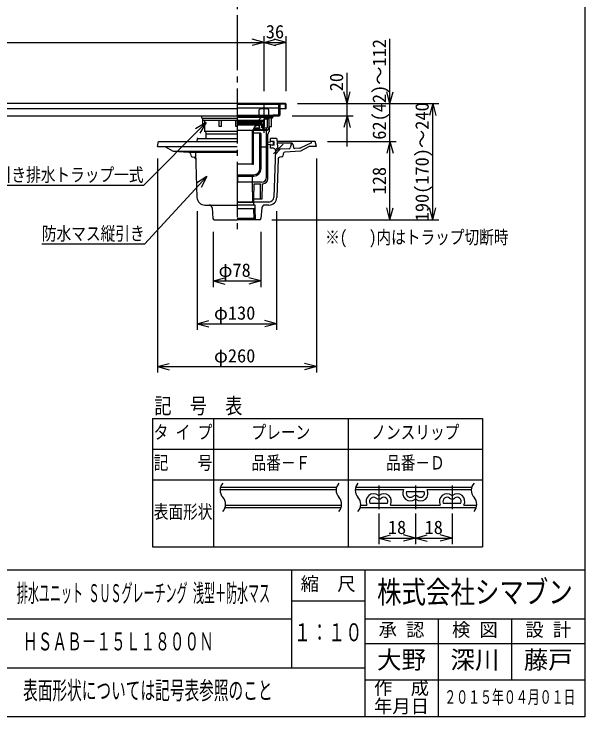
# Model space of a CAD drawing. Units: millimetres, scale not verified. Extents: x -1365 to 1365, y -930 to 870.
# Drawn here: x 431 to 1365, y -930 to 219 of the extents above; entities that cross this region are included whole.
import ezdxf
from ezdxf.enums import TextEntityAlignment as Align

# ---------------------------------------------------------------- set-up
doc = ezdxf.new("R2010")
doc.units = ezdxf.units.MM
doc.header["$LTSCALE"] = 10
for name, pattern in [('CHAIN1', [8, 5, -1, 1, -1]), ('CHAIN2', [12, 9, -1, 1, -1]), ('DASHED2', [3, 2, -1])]:
    doc.linetypes.add(name, pattern=pattern)
for name, color, linetype in [('0-0_計極細', 2, 'Continuous'), ('0-1_計細線', 3, 'Continuous'), ('0-5_寸法線', 7, 'Continuous'), ('0-7_枠細線', 5, 'Continuous'), ('0-8_枠中線', 5, 'Continuous')]:
    doc.layers.add(name, color=color, linetype=linetype)
doc.styles.add('ＭＳ ゴシック', font='')
doc.styles.get('ＭＳ ゴシック').set_extended_font_data('MS Gothic')

msp = doc.modelspace()

# ---------------------------------------------------------------- linework, layer by layer
at = {"layer": '0-0_計極細', "linetype": 'CHAIN2'}
msp.add_line((796.11, 577.48), (796.11, -137.32), dxfattribs=at)
at = {"layer": '0-0_計極細', "linetype": 'DASHED2'}
msp.add_line((840.11, 25.23), (840.11, 70.28), dxfattribs=at)
at = {"layer": '0-0_計極細'}
for p, q in [((796.11, 50.93), (846.09, 50.93)), ((840.41, 48.43), (842.36, 48.43)), ((840.41, 45.43), (840.41, 48.43)), ((840.41, 36.13), (840.41, 46.68)), ((841.11, 35.43), (841.11, 46.68)), ((843.35, 48.43), (842.16, 48.43)), ((843.35, 47.73), (842.16, 47.73)), ((846.09, 50.93), (852.11, 51.93)), ((846.09, 50.22), (852.11, 51.22)), ((846.09, 34.91), (846.09, 50.23)), ((852.11, 49.52), (846.09, 48.72)), ((839.61, 44.03), (796.11, 44.03)), ((796.11, 43.83), (840.26, 43.83)), ((796.11, 42.83), (835.36, 42.83)), ((796.11, 40.53), (835.36, 40.53)), ((796.11, 39.53), (839.46, 39.53)), ((839.61, 39.43), (796.11, 39.43)), ((839.61, 37.93), (796.11, 37.93)), ((796.31, 45.93), (839.31, 45.93)), ((796.31, 44.93), (839.91, 44.93)), ((835.36, 40.53), (835.86, 41.03)), ((835.86, 40.03), (835.36, 40.53)), ((835.86, 43.83), (835.86, 43.33)), ((835.86, 42.33), (835.86, 41.03)), ((835.86, 40.03), (835.86, 39.53)), ((836.36, 33.53), (836.36, 37.93)), ((836.36, 37.43), (840.41, 37.43)), ((836.86, 33.53), (836.86, 37.43)), ((839.11, 31.43), (839.11, 37.43)), ((839.11, 36.13), (840.41, 36.13)), ((839.11, 35.43), (841.11, 35.43)), ((839.46, 42.33), (840.26, 43.83)), ((839.46, 42.33), (839.46, 39.53)), ((839.61, 44.03), (839.61, 44.93)), ((839.61, 37.93), (839.61, 39.43)), ((846.09, 34.91), (844.61, 33.43)), ((796.11, 23.19), (745.61, 23.19)), ((796.11, 29.72), (821.11, 29.72)), ((821.11, -25.27), (821.11, 29.72)), ((823.01, 29.72), (846.09, 29.72)), ((823.11, -25.27), (823.11, 30.9)), ((823.11, 30.52), (844.61, 30.52)), ((834.36, 24.52), (823.11, 24.52)), ((823.66, 33.43), (833.6, 33.43)), ((825.89, 31.73), (825.89, 33.43)), ((825.89, 31.73), (830.89, 31.73)), ((827.39, 31.73), (827.39, 33.43)), ((833.36, -33.48), (833.36, 23.52)), ((835.36, -33.48), (835.36, 23.52)), ((838.28, 31.43), (839.11, 31.43)), ((839.11, 33.43), (844.61, 33.43)), ((844.11, 3.44), (844.11, 29.72)), ((844.61, 30.52), (844.61, 33.43)), ((846.09, 29.72), (844.61, 30.52)), ((835.36, 2.45), (843.23, 2.45)), ((844.11, -47.48), (844.11, 3.44)), ((691.67, -4.91), (796.11, -4.91)), ((835.36, -33.48), (835.36, -6.48)), ((822.11, -26.27), (796.11, -26.27)), ((823.1, -25.4), (823.1, -25.4)), ((796.11, -43.48), (823.36, -43.48)), ((796.11, -45.48), (797.04, -45.48)), ((797.04, -45.48), (823.36, -45.48)), ((797.1, -54.98), (797.04, -45.49)), ((823.36, -45.48), (821.11, -45.48)), ((821.11, -55.48), (821.11, -45.48)), ((821.11, -55.48), (796.11, -55.48)), ((821.11, -55.58), (821.11, -55.48)), ((836.11, -55.48), (821.11, -55.48)), ((821.61, -87.98), (821.11, -55.48)), ((823.69, -82.98), (824.11, -57.98)), ((824.11, -57.98), (834.11, -57.98)), ((834.36, -82.98), (834.11, -57.98))]:
    msp.add_line(p, q, dxfattribs=at)
at = {"layer": '0-0_計極細', "linetype": 'CHAIN1'}
msp.add_line((855.84, -9.12), (871.37, 6.41), dxfattribs=at)
at = {"layer": '0-0_計極細'}
for points in [[(835.86, 42.33), (835.36, 42.83), (835.86, 43.33)], [(838.61, 32.53), (838.61, 33.53), (836.36, 33.53)]]:
    msp.add_lwpolyline(points, dxfattribs=at)
for centre, radius, start, end in [((842.16, 46.68), 1.75, 90, 180), ((842.16, 46.68), 1.05, 90, 180), ((843.35, 49.43), 1, 270, 356.64911), ((843.35, 49.43), 1.7, 270, 355.891), ((846.09, 49.18), 1.75, 90, 173.7163), ((846.09, 49.18), 1.05, 90, 172.98762), ((829.11, 30.9), 6, 55.16629, 180), ((839.91, 45.43), 0.5, 270, 360), ((834.36, 23.52), 1, 90, 180), ((834.36, 23.52), 1, 0, 90), ((836.61, 32.53), 2, 270, 360), ((843.11, 3.44), 1, 277.18076, 360), ((822.11, -25.27), 1, 180, 270), ((822.11, -25.27), 1, 270, 360), ((823.36, -33.48), 12, 270, 360), ((823.36, -33.48), 10, 270, 360), ((797.6, -54.98), 0.5, 180.39514, 270), ((836.11, -47.48), 8, 270, 360)]:
    msp.add_arc(centre, radius, start, end, dxfattribs=at)
at = {"layer": '0-1_計細線'}
for p, q in [((796.11, 72.02), (863.61, 72.02)), ((863.61, 72.02), (863.61, 54.02)), ((865.11, 72.02), (865.11, 54.02)), ((876.11, 65.02), (876.11, 72.02)), ((-919.89, 65.02), (796.11, 65.02)), ((796.11, 66.02), (863.61, 66.02)), ((875.11, 65.02), (876.11, 65.02)), ((417.11, 53.02), (796.11, 53.02)), ((737.61, 52.52), (737.61, 50.52)), ((739.11, 49.02), (740.11, 49.02)), ((740.11, 49.02), (796.11, 49.02)), ((740.11, 35.52), (740.11, 49.02)), ((796.11, 54.02), (863.61, 54.02)), ((796.11, 51.93), (852.11, 51.93)), ((853.11, 49.02), (847.11, 49.02)), ((852.11, 35.52), (852.11, 51.93)), ((853.61, 52.52), (853.61, 50.52)), ((854.61, 52.52), (854.61, 50.52)), ((865.11, 54.02), (855.11, 54.02)), ((855.11, 53.02), (865.11, 53.02)), ((796.11, 45.52), (740.11, 45.52)), ((743.11, 35.52), (740.11, 35.52)), ((743.11, 27.52), (743.11, 45.52)), ((766.61, 35.52), (766.61, 45.52)), ((770.61, 35.52), (766.61, 35.52)), ((770.61, 35.52), (770.61, 45.52)), ((849.11, 27.52), (849.11, 35.52)), ((849.11, 35.52), (852.11, 35.52)), ((796.11, 27.52), (743.11, 27.52)), ((745.61, 16.02), (745.61, 23.19)), ((846.61, -49.98), (846.61, 23.19)), ((730.7, 15.13), (730.25, 11.02)), ((731.7, 16.02), (796.11, 16.02)), ((859.9, 16.02), (850.8, 16.02)), ((850.8, 11.02), (850.8, 16.02)), ((860.89, 15.13), (862.38, 1.78)), ((665.8, 3.02), (667.79, 11.02)), ((665.8, 3.02), (796.11, 3.02)), ((667.79, 11.02), (796.11, 11.02)), ((849.99, 9.86), (844.3, 8.72)), ((844.3, 7.32), (849.99, 6.18)), ((856.8, 11.02), (850.8, 11.02)), ((854.8, 10.83), (850.8, 10.83)), ((854.8, 5.23), (850.8, 5.23)), ((856.8, 5.02), (850.8, 5.02)), ((850.8, 0.02), (850.8, 5.02)), ((855.69, 0.02), (850.8, 0.02)), ((855.8, 6.23), (855.8, 9.83)), ((856.8, 5.02), (856.8, 11.02)), ((858.69, -2.74), (862.52, 1.09)), ((917.8, 11.02), (862.8, 11.02)), ((885.8, 8.02), (862.8, 8.02)), ((884.54, 6.88), (883.1, 0.6)), ((887.04, 6.86), (888.39, 1.11)), ((898.78, 0.04), (890.45, -0.43)), ((917.82, 9.04), (899.04, 0.12)), ((913.82, 3.02), (899.92, -4.91)), ((925.8, 3.02), (913.82, 3.02)), ((917.8, 9.02), (917.8, 11.02)), ((923.8, 11.02), (917.8, 11.02)), ((925.8, 3.02), (923.8, 11.02)), ((717.27, -6.34), (796.11, -6.34)), ((720.1, -9.24), (720.17, -11.42)), ((728.01, -6.34), (730.49, -80.41)), ((858.69, -3.08), (856.1, -80.25)), ((858.46, -10.04), (866.74, -1.76)), ((881.26, -0.95), (866.57, -1.77)), ((871.49, -9.24), (871.42, -11.42)), ((899.92, -4.91), (874.32, -6.34)), ((722.8, -14.3), (725.76, -14.66)), ((863.21, -17.54), (861.1, -80.41)), ((868.79, -14.3), (865.84, -14.66)), ((796.11, -87.98), (823.61, -87.98)), ((848.11, -87.98), (796.11, -87.98)), ((822.83, -87.98), (822.99, -92.98)), ((823.61, -87.98), (823.69, -82.98)), ((823.69, -82.98), (837.21, -82.98)), ((743.49, -92.98), (796.11, -92.98)), ((755.18, -97.56), (756.66, -115.15)), ((824.8, -92.98), (796.11, -92.98)), ((824.8, -98.98), (796.11, -98.98)), ((823.19, -98.98), (823.73, -114.98)), ((825.2, -98.98), (825.8, -116.98)), ((825.8, -97.98), (825.8, -93.98)), ((836.41, -97.56), (834.94, -115.15)), ((848.11, -92.98), (841.39, -92.98)), ((758.65, -116.98), (796.11, -116.98)), ((823.73, -114.98), (796.11, -114.98)), ((832.94, -116.98), (796.11, -116.98)), ((823.73, -114.99), (825.8, -116.98))]:
    msp.add_line(p, q, dxfattribs=at)
at = {"layer": '0-1_計細線', "linetype": 'DASHED2'}
for p, q in [((834.11, 65.01), (832.11, 63.01)), ((832.11, 53.01), (832.11, 63.01)), ((834.11, 65.01), (846.11, 65.01)), ((848.11, 63.01), (846.11, 65.01)), ((848.11, 53.01), (848.11, 63.01)), ((832.11, 47.01), (832.11, 33.01)), ((848.11, 47.01), (848.11, 33.01)), ((835.11, 30.01), (845.11, 30.01))]:
    msp.add_line(p, q, dxfattribs=at)
at = {"layer": '0-1_計細線'}
for points in [[(875.11, 73.02), (866.11, 73.02), (-918.89, 73.02)], [(866.11, 65.02), (875.11, 65.02), (875.11, 72.02), (866.11, 72.02), (866.11, 54.02)], [(853.11, 50.02), (847.11, 50.02), (847.11, 49.02)], [(796.11, 35.52), (794.11, 35.52), (794.11, 45.52)], [(677.78, 3.02), (691.67, -4.91), (717.27, -6.34)], [(837.21, -82.98), (837.61, -57.98), (838.61, -57.98)]]:
    msp.add_lwpolyline(points, dxfattribs=at)
at = {"layer": '0-1_計細線', "linetype": 'DASHED2'}
for points in [[(832.11, 53.01), (834.11, 51.01), (834.11, 49.01), (832.11, 47.01)], [(848.11, 53.01), (846.11, 51.01), (846.11, 49.01), (848.11, 47.01)]]:
    msp.add_lwpolyline(points, dxfattribs=at)
at = {"layer": '0-1_計細線'}
for centre, radius, start, end in [((866.11, 72.02), 1, 90, 180), ((875.11, 72.02), 1, 0, 90), ((737.11, 52.52), 0.5, 0, 90), ((739.11, 50.52), 1.5, 180, 270), ((853.11, 50.52), 1.5, 270, 360), ((853.11, 50.52), 0.5, 270, 360), ((855.11, 52.52), 1.5, 90, 180), ((855.11, 52.52), 0.5, 90, 180), ((865.11, 54.02), 1, 270, 360), ((740.61, 23.19), 5, 0, 60), ((851.61, 23.19), 5, 120, 180), ((731.7, 15.02), 1, 90, 173.65981), ((859.9, 15.02), 1, 6.34019, 90), ((849.8, 10.85), 1, 281.33475, 360), ((849.8, 5.2), 1, 0, 78.66525), ((854.8, 9.83), 1, 0, 90), ((854.8, 6.23), 1, 270, 360), ((855.69, -2.98), 3, 358.07878, 90), ((866.35, 2.22), 4, 186.34019, 273.20791), ((881.15, 1.05), 2, 273.20791, 347.09818), ((886.01, 6.52), 1.5, 98.1445, 160.17913), ((885.58, 6.52), 1.5, 13.20109, 81.8555), ((890.34, 1.57), 2, 193.20109, 273.20791), ((898.61, 1.02), 1, 270, 295.41929), ((717.1, -9.34), 3, 1.92122, 86.79209), ((723.17, -11.32), 3, 181.92122, 262.89591), ((868.42, -11.32), 3, 277.10409, 358.07878), ((874.49, -9.34), 3, 93.20791, 178.07878), ((725.39, -17.64), 3, 1.92122, 82.89591), ((866.21, -17.64), 3, 97.10409, 178.07878), ((838.61, -49.98), 8, 270, 360), ((743.49, -79.98), 13, 181.92122, 270), ((848.11, -79.98), 8, 270, 358.07878), ((848.11, -79.98), 13, 270, 358.07878), ((750.2, -97.98), 5, 4.79504, 90), ((824.8, -93.98), 1, 0, 90), ((824.8, -97.98), 1, 270, 360), ((841.39, -97.98), 5, 90, 175.20496), ((758.65, -114.98), 2, 184.79504, 270), ((832.94, -114.98), 2, 270, 355.20496)]:
    msp.add_arc(centre, radius, start, end, dxfattribs=at)
at = {"layer": '0-1_計細線', "linetype": 'DASHED2'}
for centre, start, end in [((835.11, 33.01), 180, 270), ((845.11, 33.01), 270, 360)]:
    msp.add_arc(centre, 3, start, end, dxfattribs=at)
at = {"layer": '0-5_寸法線'}
for p, q in [((-883.89, 173.02), (840.11, 173.02)), ((840.11, 173.02), (820.79, 178.2)), ((840.11, 173.02), (820.79, 167.84)), ((840.11, 93.02), (840.11, 183.02)), ((840.11, 173.02), (859.42, 178.2)), ((840.11, 173.02), (859.42, 167.84)), ((840.11, 173.02), (876.11, 173.02)), ((876.11, 173.02), (856.79, 178.2)), ((876.11, 173.02), (856.79, 167.84)), ((876.11, 93.02), (876.11, 183.02)), ((1046.11, 11.02), (1046.11, 178.95)), ((976.11, 3.02), (976.11, 123.02)), ((976.11, 73.02), (970.93, 92.34)), ((976.11, 73.02), (981.28, 92.34)), ((1046.11, 73.02), (1040.93, 92.34)), ((1046.11, 73.02), (1051.28, 92.34)), ((895.11, 73.02), (1126.11, 73.02)), ((896.11, 73.02), (1056.11, 73.02)), ((896.11, 73.02), (986.11, 73.02)), ((1116.11, 73.02), (1110.93, 53.7)), ((1116.11, 73.02), (1121.28, 53.7)), ((1116.11, -116.98), (1116.11, 73.02)), ((886.11, 53.02), (986.11, 53.02)), ((976.11, 53.02), (970.93, 33.7)), ((976.11, 53.02), (981.28, 33.7)), ((745.34, 41.93), (728.05, 31.87)), ((745.34, 41.93), (735.39, 24.58)), ((943.8, 11.02), (1056.11, 11.02)), ((1046.11, 11.02), (1040.93, -8.3)), ((1046.11, 11.02), (1051.28, -8.3)), ((1046.11, -116.98), (1046.11, 11.02)), ((665.8, -16.98), (665.8, -366.98)), ((925.8, -16.98), (925.8, -366.98)), ((746.62, -46.28), (729.74, -57.02)), ((746.62, -46.28), (737.37, -64.02)), ((730.8, -102.81), (730.8, -296.98)), ((860.8, -102.81), (860.8, -296.98)), ((1046.11, -116.98), (1040.93, -97.66)), ((1046.11, -116.98), (1051.28, -97.66)), ((1116.11, -116.98), (1110.93, -97.66)), ((1116.11, -116.98), (1121.28, -97.66)), ((852.94, -116.98), (1056.11, -116.98)), ((852.94, -116.98), (1126.11, -116.98)), ((756.8, -136.99), (756.8, -226.98)), ((834.8, -136.99), (834.8, -226.98)), ((756.8, -216.98), (776.12, -211.8)), ((756.8, -216.98), (776.12, -222.16)), ((756.8, -216.98), (834.8, -216.98)), ((834.8, -216.98), (815.48, -211.8)), ((834.8, -216.98), (815.48, -222.16)), ((730.8, -286.98), (750.12, -281.8)), ((730.8, -286.98), (750.12, -292.16)), ((730.8, -286.98), (860.8, -286.98)), ((860.8, -286.98), (841.48, -281.8)), ((860.8, -286.98), (841.48, -292.16)), ((665.8, -356.98), (685.12, -351.8)), ((925.8, -356.98), (906.48, -351.8)), ((665.8, -356.98), (685.12, -362.16)), ((665.8, -356.98), (925.8, -356.98)), ((925.8, -356.98), (906.48, -362.16))]:
    msp.add_line(p, q, dxfattribs=at)
for points in [[(745.34, 41.93), (643.03, -61.08), (379.03, -61.08)], [(746.62, -46.28), (644.88, -157.18), (476.88, -157.18)]]:
    msp.add_lwpolyline(points, dxfattribs=at)
at = {"layer": '0-7_枠細線'}
for p, q in [((657.69, -442.01), (1197.69, -442.01)), ((657.69, -442.01), (657.69, -652.01)), ((757.69, -442.01), (757.69, -652.01)), ((977.69, -442.01), (977.69, -652.01)), ((1197.69, -442.01), (1197.69, -652.01)), ((657.69, -492.01), (1197.69, -492.01)), ((657.69, -542.01), (1197.69, -542.01)), ((768.34, -558.17), (958.1, -558.17)), ((769.07, -554.17), (958.83, -554.17)), ((989.34, -558.17), (1068.47, -558.17)), ((990.07, -554.17), (1179.83, -554.17)), ((1073.25, -561.5), (1102.13, -561.5)), ((1106.91, -558.17), (1179.1, -558.17)), ((777.28, -583.5), (967.04, -583.5)), ((998.28, -583.5), (1008.47, -583.5)), ((1013.25, -580.17), (1042.13, -580.17)), ((1046.91, -583.5), (1128.47, -583.5)), ((1133.25, -580.17), (1162.13, -580.17)), ((1166.91, -583.5), (1188.04, -583.5)), ((776.54, -587.5), (966.3, -587.5)), ((997.54, -587.5), (1187.31, -587.5)), ((1027.69, -597.5), (1027.69, -647.5)), ((1087.69, -597.5), (1087.69, -647.5)), ((1147.69, -597.5), (1147.69, -647.5)), ((1027.69, -637.5), (1047.01, -632.32)), ((1027.69, -637.5), (1047.01, -642.68)), ((1027.69, -637.5), (1087.69, -637.5)), ((1087.69, -637.5), (1068.37, -632.32)), ((1087.69, -637.5), (1068.37, -642.68)), ((1087.69, -637.5), (1107.01, -632.32)), ((1087.69, -637.5), (1107.01, -642.68)), ((1087.69, -637.5), (1147.69, -637.5)), ((1147.69, -637.5), (1128.37, -632.32)), ((1147.69, -637.5), (1128.37, -642.68)), ((657.69, -652.01), (1197.69, -652.01)), ((885, -690), (885, -850)), ((1005, -690), (1005, -930)), ((885, -740), (1005, -740)), ((885, -770), (365, -770)), ((1365, -770), (1005, -770)), ((1125, -770), (1125, -930)), ((1245, -770), (1245, -870)), ((1005, -810), (1365, -810)), ((1005, -850), (365, -850)), ((1365, -870), (1005, -870))]:
    msp.add_line(p, q, dxfattribs=at)
at = {"layer": '0-7_枠細線', "linetype": 'CHAIN1'}
for p, q in [((1027.69, -551.37), (1027.69, -590.06)), ((1087.69, -551.37), (1087.69, -590.06)), ((1147.69, -551.37), (1147.69, -590.06))]:
    msp.add_line(p, q, dxfattribs=at)
at = {"layer": '0-7_枠細線'}
for centre, radius, start, end in [((785.49, -559.24), 17.18, 137.56163, 222.43837), ((975.25, -559.24), 17.18, 137.56163, 222.43837), ((1006.49, -559.24), 17.18, 137.56163, 222.43837), ((1196.25, -559.24), 17.18, 137.56163, 222.43837), ((1079.36, -564.17), 12.43, 151.14637, 308.68219), ((1079.36, -564.17), 6.67, 156.42182, 308.68219), ((1096.02, -564.17), 12.43, 231.31781, 28.85363), ((1096.02, -564.17), 6.67, 231.31781, 23.57818), ((760.13, -582.43), 17.18, 317.56163, 42.43837), ((949.89, -582.43), 17.18, 317.56163, 42.43837), ((981.13, -582.43), 17.18, 317.56163, 42.43837), ((1019.36, -577.5), 12.43, 51.31781, 208.85363), ((1019.36, -577.5), 6.67, 51.31781, 203.57818), ((1027.69, -567.09), 6.67, 231.31781, 308.68219), ((1027.69, -567.09), 0.9, 231.31781, 308.68219), ((1036.02, -577.5), 12.43, 331.14637, 128.68219), ((1036.02, -577.5), 6.67, 336.42182, 128.68219), ((1087.69, -574.57), 6.67, 51.31781, 128.68219), ((1087.69, -574.57), 0.9, 51.31781, 128.68219), ((1139.36, -577.5), 12.43, 51.31781, 208.85363), ((1139.36, -577.5), 6.67, 51.31781, 203.57818), ((1147.69, -567.09), 6.67, 231.31781, 308.68219), ((1147.69, -567.09), 0.9, 231.31781, 308.68219), ((1156.02, -577.5), 12.43, 331.14637, 128.68219), ((1156.02, -577.5), 6.67, 336.42182, 128.68219), ((1170.89, -582.43), 17.18, 317.56163, 42.43837)]:
    msp.add_arc(centre, radius, start, end, dxfattribs=at)
at = {"layer": '0-8_枠中線'}
msp.add_lwpolyline([(-1365, -930), (-1365, 870), (1365, 870), (1365, -930)], close=True, dxfattribs=at)
msp.add_lwpolyline([(1365, -690), (365, -690), (365, -930)], dxfattribs=at)

# ---------------------------------------------------------------- texts
at = {"layer": '0-5_寸法線', "style": 'ＭＳ ゴシック'}
for s, p in [('36', (843.11, 173.02)), ('φ78', (765.8, -216.98)), ('φ130', (758.3, -286.98)), ('φ260', (758.3, -356.98))]:
    msp.add_text(s, height=21.99, dxfattribs=at).set_placement(p, align=Align.BOTTOM_LEFT)
for s, p in [('62(42)～112', (1046.11, 13.95)), ('20', (976.11, 93.04)), ('190(170)～240', (1116.11, -119.48)), ('128', (1046.11, -75.48))]:
    msp.add_text(s, height=21.99, rotation=90, dxfattribs=at).set_placement(p, align=Align.BOTTOM_LEFT)
at = {"layer": '0-5_寸法線', "style": 'ＭＳ ゴシック', "width": 0.8}
for s, p in [('縦引き排水トラップ一式', (379.03, -61.08)), ('防水マス縦引き', (476.88, -157.18)), ('※(\u3000 )内はトラップ切断時', (940.11, -163.12))]:
    msp.add_text(s, height=21.99, dxfattribs=at).set_placement(p, align=Align.BOTTOM_LEFT)
at = {"layer": '0-7_枠細線', "style": 'ＭＳ ゴシック'}
for s, height, width, p in [('タ イ プ', 21.99, 0.8, (659.69, -482.01)), ('プレーン', 21.99, 0.8, (819.69, -482.01)), ('ノンスリップ', 21.99, 0.8, (1015.69, -482.01)), ('記\u3000\u3000号', 21.99, 0.8, (659.69, -532.01)), ('品番－Ｆ', 21.99, 0.8, (819.69, -532.01)), ('品番－Ｄ', 21.99, 0.8, (1039.69, -532.01)), ('表面形状', 21.99, 0.8, (659.69, -612.01)), ('排水ユニット ＳＵＳグレーチング 浅型＋防水マス', 29.33, 0.45, (436, -750.94)), ('株式会社シマブン', 36.66, 0.8, (1025, -755)), ('１：１０', 29.33, 0.7, (889, -815)), ('ＨＳＡＢ－１５Ｌ１８００Ｎ', 29.33, 0.6, (446, -830)), ('表面形状については記号表参照のこと', 29.33, 0.6, (446, -910)), ('２０１５年０４月０１日', 21.99, 0.65, (1135, -915))]:
    msp.add_text(s, height=height, dxfattribs=dict(at, width=width)).set_placement(p, align=Align.BOTTOM_LEFT)
for s, height, p in [('18', 21.99, (1042.69, -637.5)), ('18', 21.99, (1102.69, -637.5)), ('縮\u3000尺', 21.99, (900, -730)), ('承 認', 21.99, (1027.5, -805)), ('検 図', 21.99, (1147.5, -805)), ('設 計', 21.99, (1267.5, -805)), ('大野', 29.33, (1025, -860)), ('深川', 29.33, (1145, -860)), ('藤戸', 29.33, (1265, -860)), ('作\u3000成', 21.99, (1020, -900)), ('年月日', 21.99, (1020, -930))]:
    msp.add_text(s, height=height, dxfattribs=at).set_placement(p, align=Align.BOTTOM_LEFT)
at = {"layer": '0-7_枠細線', "insert": (660.81, -437.01), "char_height": 25.66, "attachment_point": 7, "style": 'ＭＳ ゴシック'}
msp.add_mtext('\\T2.07;\\W0.8;記号表', dxfattribs=at)

doc.saveas('drawing.dxf')
